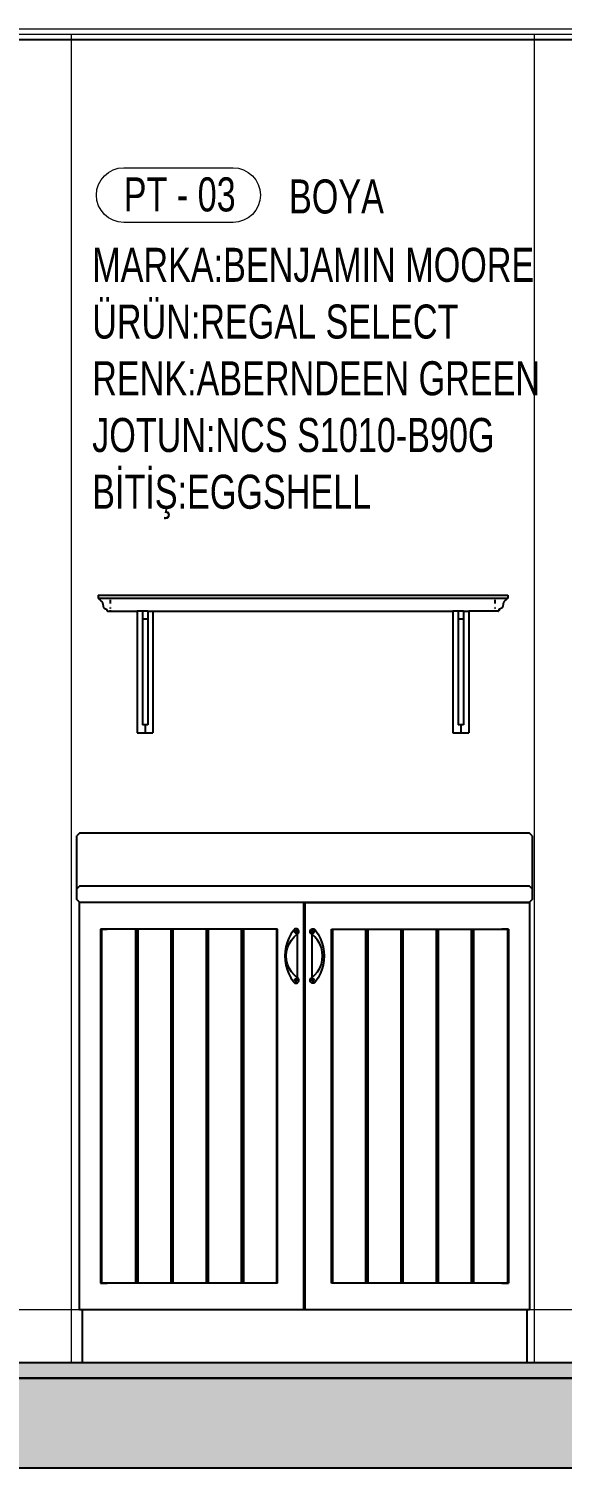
# Model space of a CAD drawing. Header units: millimetres. Extents: x 106699 to 122058, y 158555 to 162844.
# Drawn here: x 108232.1 to 108332.9, y 159646.3 to 159918.4 of the extents above; entities that cross this region are included whole.
import ezdxf

# ---------------------------------------------------------------- set-up
doc = ezdxf.new("R2010")
doc.units = ezdxf.units.MM
doc.layers.add('300_Z4_STR_F03$0$2-SPS-RCN', color=2, linetype='Continuous')
doc.layers.add('S2000-002 Çizgi', color=7, linetype='Continuous')
for name, color, linetype, lineweight in [('300_Z4_STR_F03$0$AUDIT_D_220920114151-103', 251, 'Continuous', 5), ('ahsap kesit on', 40, 'Continuous', 20), ('no3_yazı tefriş', 152, 'Continuous', 0)]:
    doc.layers.add(name, color=color, linetype=linetype, lineweight=lineweight)
doc.styles.add('finish schedule$0$SIMPLEX', font='simplex.shx', dxfattribs={"width": 0.75, "height": 2.5})

# ---------------------------------------------------------------- blocks, each defined once
blk = doc.blocks.new('A$Ca6a899ef')
for p, q in [((0.5, 100, 0), (0, 99.5, 0)), ((0, 89.5, 0), (0, 99.5, 0)), ((85.5, 100, 0), (0.5, 100, 0)), ((86, 99.5, 0), (85.5, 100, 0)), ((86, 99.5, 0), (86, 89.5, 0)), ((0.5, 90, 0), (0, 89.5, 0)), ((85.5, 90, 0), (0.5, 90, 0)), ((86, 89.5, 0), (85.5, 90, 0)), ((0, 87.5, 0), (0, 89.5, 0)), ((0.5, 87, 0), (0, 87.5, 0)), ((86, 87.5, 0), (85.5, 87, 0)), ((86, 89.5, 0), (86, 87.5, 0)), ((0.5, 87, 0), (85.5, 87, 0)), ((0.5, 87, 0), (0.5, 86.9, 0)), ((42.9, 86.9, 0), (0.5, 86.9, 0)), ((0.5, 10, 0), (0.5, 86.9, 0)), ((42.9, 85, 0), (42.9, 86.9, 0)), ((43.1, 85, 0), (42.9, 85, 0)), ((42.9, 12, 0), (42.9, 85, 0)), ((43.1, 86.9, 0), (85.5, 86.9, 0)), ((43.1, 85, 0), (43.1, 86.9, 0)), ((43.1, 12, 0), (43.1, 85, 0)), ((85.5, 87, 0), (85.5, 86.9, 0)), ((85.5, 86.9, 0), (85.5, 10, 0)), ((4.45, 81.9, 0), (4.45, 15, 0)), ((4.65, 81.9, 0), (4.45, 81.9, 0)), ((4.45, 81.9, 0), (5.7, 81.9, 0)), ((4.65, 81.9, 0), (4.65, 15, 0)), ((4.85, 81.9, 0), (4.65, 81.9, 0)), ((11.1, 81.9, 0), (4.85, 81.9, 0)), ((5.7, 81.9, 0), (5.5, 81.9, 0)), ((11.1, 81.9, 0), (11.1, 15, 0)), ((11.3, 81.9, 0), (11.1, 81.9, 0)), ((11.3, 81.9, 0), (11.3, 15, 0)), ((11.5, 81.9, 0), (11.3, 81.9, 0)), ((11.5, 81.9, 0), (11.5, 15, 0)), ((17.75, 81.9, 0), (11.5, 81.9, 0)), ((17.75, 81.9, 0), (17.75, 15, 0)), ((17.95, 81.9, 0), (17.75, 81.9, 0)), ((17.95, 81.9, 0), (17.95, 15, 0)), ((18.15, 81.9, 0), (17.95, 81.9, 0)), ((18.15, 81.9, 0), (18.15, 15, 0)), ((24.4, 81.9, 0), (18.15, 81.9, 0)), ((24.4, 81.9, 0), (24.4, 15, 0)), ((24.6, 81.9, 0), (24.4, 81.9, 0)), ((24.6, 81.9, 0), (24.6, 15, 0)), ((24.8, 81.9, 0), (24.6, 81.9, 0)), ((24.8, 81.9, 0), (24.8, 15, 0)), ((31.05, 81.9, 0), (24.8, 81.9, 0)), ((31.05, 81.9, 0), (31.05, 15, 0)), ((31.25, 81.9, 0), (31.05, 81.9, 0)), ((31.25, 81.9, 0), (31.25, 15, 0)), ((31.45, 81.9, 0), (31.25, 81.9, 0)), ((31.45, 81.9, 0), (31.45, 15, 0)), ((37.7, 81.9, 0), (31.45, 81.9, 0)), ((37.7, 81.9, 0), (37.7, 15, 0)), ((37.9, 81.9, 0), (37.7, 81.9, 0)), ((37.9, 15, 0), (37.9, 81.9, 0)), ((40.92, 81.65, 0), (40.44, 80.93, 0)), ((40.94, 81.68, 0), (40.92, 81.65, 0)), ((41.02, 81.79, 0), (40.94, 81.68, 0)), ((41.13, 81.88, 0), (41.02, 81.79, 0)), ((41.26, 81.93, 0), (41.13, 81.88, 0)), ((41.24, 81.59, 0), (41.29, 81.63, 0)), ((41.4, 81.95, 0), (41.26, 81.93, 0)), ((41.29, 81.63, 0), (41.36, 81.65, 0)), ((41.36, 81.65, 0), (41.42, 81.65, 0)), ((41.54, 81.93, 0), (41.4, 81.95, 0)), ((41.42, 81.65, 0), (41.49, 81.64, 0)), ((41.49, 81.64, 0), (41.55, 81.61, 0)), ((41.67, 81.88, 0), (41.54, 81.93, 0)), ((41.78, 81.79, 0), (41.67, 81.88, 0)), ((41.87, 81.68, 0), (41.78, 81.79, 0)), ((41.92, 81.55, 0), (41.87, 81.68, 0)), ((44.08, 81.55, 0), (44.13, 81.68, 0)), ((44.13, 81.68, 0), (44.22, 81.79, 0)), ((44.22, 81.79, 0), (44.33, 81.88, 0)), ((44.33, 81.88, 0), (44.46, 81.93, 0)), ((44.45, 81.61, 0), (44.51, 81.64, 0)), ((44.46, 81.93, 0), (44.6, 81.95, 0)), ((44.51, 81.64, 0), (44.58, 81.65, 0)), ((44.58, 81.65, 0), (44.64, 81.65, 0)), ((44.6, 81.95, 0), (44.74, 81.93, 0)), ((44.64, 81.65, 0), (44.71, 81.63, 0)), ((44.71, 81.63, 0), (44.76, 81.59, 0)), ((44.74, 81.93, 0), (44.87, 81.88, 0)), ((44.87, 81.88, 0), (44.98, 81.79, 0)), ((44.98, 81.79, 0), (45.06, 81.68, 0)), ((45.06, 81.68, 0), (45.08, 81.65, 0)), ((45.08, 81.65, 0), (45.56, 80.93, 0)), ((48.1, 15, 0), (48.1, 81.9, 0)), ((48.1, 81.9, 0), (48.3, 81.9, 0)), ((48.3, 81.9, 0), (48.3, 15, 0)), ((48.3, 81.9, 0), (54.55, 81.9, 0)), ((54.55, 81.9, 0), (54.55, 15, 0)), ((54.55, 81.9, 0), (54.75, 81.9, 0)), ((54.75, 81.9, 0), (54.75, 15, 0)), ((54.75, 81.9, 0), (54.95, 81.9, 0)), ((54.95, 81.9, 0), (54.95, 15, 0)), ((54.95, 81.9, 0), (61.2, 81.9, 0)), ((61.2, 81.9, 0), (61.2, 15, 0)), ((61.2, 81.9, 0), (61.4, 81.9, 0)), ((61.4, 81.9, 0), (61.4, 15, 0)), ((61.4, 81.9, 0), (61.6, 81.9, 0)), ((61.6, 81.9, 0), (61.6, 15, 0)), ((61.6, 81.9, 0), (67.85, 81.9, 0)), ((67.85, 81.9, 0), (67.85, 15, 0)), ((67.85, 81.9, 0), (68.05, 81.9, 0)), ((68.05, 81.9, 0), (68.05, 15, 0)), ((68.05, 81.9, 0), (68.25, 81.9, 0)), ((68.25, 81.9, 0), (68.25, 15, 0)), ((68.25, 81.9, 0), (74.5, 81.9, 0)), ((74.5, 81.9, 0), (74.5, 15, 0)), ((74.5, 81.9, 0), (74.7, 81.9, 0)), ((74.7, 81.9, 0), (74.7, 15, 0)), ((74.7, 81.9, 0), (74.9, 81.9, 0)), ((74.9, 81.9, 0), (74.9, 15, 0)), ((74.9, 81.9, 0), (81.15, 81.9, 0)), ((80.3, 81.9, 0), (80.5, 81.9, 0)), ((81.55, 81.9, 0), (80.3, 81.9, 0)), ((81.15, 81.9, 0), (81.35, 81.9, 0)), ((81.35, 81.9, 0), (81.35, 15, 0)), ((81.35, 81.9, 0), (81.55, 81.9, 0)), ((81.55, 81.9, 0), (81.55, 15, 0)), ((39.72, 79.37, 0), (39.48, 78.53, 0)), ((40.03, 80.17, 0), (39.72, 79.37, 0)), ((39.81, 78.38, 0), (40.12, 79.12, 0)), ((40.44, 80.93, 0), (40.03, 80.17, 0)), ((40.12, 79.12, 0), (40.53, 79.8, 0)), ((40.53, 79.8, 0), (41.04, 80.41, 0)), ((41.04, 80.41, 0), (41.64, 80.93, 0)), ((41.15, 81.42, 0), (41.16, 81.48, 0)), ((41.15, 81.35, 0), (41.15, 81.42, 0)), ((41.17, 81.29, 0), (41.15, 81.35, 0)), ((41.16, 81.48, 0), (41.19, 81.54, 0)), ((41.19, 81.26, 0), (41.17, 81.29, 0)), ((41.19, 81.54, 0), (41.24, 81.59, 0)), ((41.19, 81.26, 0), (41.57, 81.58, 0)), ((41.21, 81.23, 0), (41.19, 81.26, 0)), ((41.23, 81.21, 0), (41.21, 81.23, 0)), ((41.62, 81.53, 0), (41.23, 81.21, 0)), ((41.23, 81.21, 0), (41.26, 81.18, 0)), ((41.26, 81.18, 0), (41.32, 81.15, 0)), ((41.32, 81.15, 0), (41.38, 81.14, 0)), ((41.38, 81.14, 0), (41.45, 81.14, 0)), ((41.45, 81.14, 0), (41.51, 81.16, 0)), ((41.51, 81.16, 0), (41.57, 81.2, 0)), ((41.55, 81.61, 0), (41.57, 81.58, 0)), ((41.57, 81.58, 0), (41.6, 81.56, 0)), ((41.57, 81.2, 0), (41.61, 81.25, 0)), ((41.6, 81.56, 0), (41.62, 81.53, 0)), ((41.61, 81.25, 0), (41.64, 81.31, 0)), ((41.63, 81.51, 0), (41.62, 81.53, 0)), ((41.65, 81.44, 0), (41.63, 81.51, 0)), ((41.64, 81.31, 0), (41.66, 81.37, 0)), ((41.64, 80.93, 0), (41.67, 80.95, 0)), ((41.64, 80.93, 0), (41.64, 72.7, 0)), ((41.66, 81.37, 0), (41.65, 81.44, 0)), ((41.67, 80.95, 0), (41.78, 81.03, 0)), ((41.78, 81.03, 0), (41.87, 81.14, 0)), ((41.87, 81.14, 0), (41.92, 81.27, 0)), ((41.94, 81.41, 0), (41.92, 81.55, 0)), ((41.92, 81.27, 0), (41.94, 81.41, 0)), ((44.06, 81.41, 0), (44.08, 81.55, 0)), ((44.08, 81.27, 0), (44.06, 81.41, 0)), ((44.13, 81.14, 0), (44.08, 81.27, 0)), ((44.22, 81.03, 0), (44.13, 81.14, 0)), ((44.33, 80.95, 0), (44.22, 81.03, 0)), ((44.36, 80.93, 0), (44.33, 80.95, 0)), ((44.34, 81.37, 0), (44.35, 81.44, 0)), ((44.36, 81.31, 0), (44.34, 81.37, 0)), ((44.35, 81.44, 0), (44.37, 81.51, 0)), ((44.39, 81.25, 0), (44.36, 81.31, 0)), ((44.96, 80.41, 0), (44.36, 80.93, 0)), ((44.36, 80.93, 0), (44.36, 72.7, 0)), ((44.37, 81.51, 0), (44.38, 81.53, 0)), ((44.4, 81.56, 0), (44.38, 81.53, 0)), ((44.77, 81.21, 0), (44.38, 81.53, 0)), ((44.43, 81.2, 0), (44.39, 81.25, 0)), ((44.43, 81.58, 0), (44.4, 81.56, 0)), ((44.43, 81.58, 0), (44.45, 81.61, 0)), ((44.43, 81.58, 0), (44.81, 81.26, 0)), ((44.43, 81.2, 0), (44.49, 81.16, 0)), ((44.49, 81.16, 0), (44.55, 81.14, 0)), ((44.55, 81.14, 0), (44.62, 81.14, 0)), ((44.62, 81.14, 0), (44.68, 81.15, 0)), ((44.68, 81.15, 0), (44.74, 81.18, 0)), ((44.74, 81.18, 0), (44.77, 81.21, 0)), ((44.81, 81.54, 0), (44.76, 81.59, 0)), ((44.77, 81.21, 0), (44.79, 81.23, 0)), ((44.79, 81.23, 0), (44.81, 81.26, 0)), ((44.84, 81.48, 0), (44.81, 81.54, 0)), ((44.81, 81.26, 0), (44.83, 81.29, 0)), ((44.83, 81.29, 0), (44.85, 81.35, 0)), ((44.85, 81.42, 0), (44.84, 81.48, 0)), ((44.85, 81.35, 0), (44.85, 81.42, 0)), ((45.47, 79.8, 0), (44.96, 80.41, 0)), ((45.88, 79.12, 0), (45.47, 79.8, 0)), ((45.56, 80.93, 0), (45.97, 80.17, 0)), ((46.19, 78.38, 0), (45.88, 79.12, 0)), ((45.97, 80.17, 0), (46.28, 79.37, 0)), ((46.28, 79.37, 0), (46.52, 78.53, 0)), ((39.35, 77.68, 0), (39.3, 76.82, 0)), ((39.3, 76.82, 0), (39.35, 75.95, 0)), ((39.48, 78.53, 0), (39.35, 77.68, 0)), ((39.57, 76.82, 0), (39.63, 77.61, 0)), ((39.63, 76.02, 0), (39.57, 76.82, 0)), ((39.63, 77.61, 0), (39.81, 78.38, 0)), ((46.37, 77.61, 0), (46.19, 78.38, 0)), ((46.43, 76.82, 0), (46.37, 77.61, 0)), ((46.37, 76.02, 0), (46.43, 76.82, 0)), ((46.52, 78.53, 0), (46.65, 77.68, 0)), ((46.65, 77.68, 0), (46.7, 76.82, 0)), ((46.7, 76.82, 0), (46.65, 75.95, 0)), ((39.35, 75.95, 0), (39.48, 75.1, 0)), ((39.48, 75.1, 0), (39.72, 74.27, 0)), ((39.81, 75.25, 0), (39.63, 76.02, 0)), ((39.72, 74.27, 0), (40.03, 73.46, 0)), ((40.12, 74.51, 0), (39.81, 75.25, 0)), ((40.03, 73.46, 0), (40.44, 72.7, 0)), ((40.53, 73.83, 0), (40.12, 74.51, 0)), ((41.04, 73.22, 0), (40.53, 73.83, 0)), ((44.96, 73.22, 0), (45.47, 73.83, 0)), ((45.47, 73.83, 0), (45.88, 74.51, 0)), ((45.97, 73.46, 0), (45.56, 72.7, 0)), ((45.88, 74.51, 0), (46.19, 75.25, 0)), ((46.28, 74.27, 0), (45.97, 73.46, 0)), ((46.19, 75.25, 0), (46.37, 76.02, 0)), ((46.52, 75.1, 0), (46.28, 74.27, 0)), ((46.65, 75.95, 0), (46.52, 75.1, 0)), ((40.44, 72.7, 0), (40.92, 71.98, 0)), ((40.92, 71.98, 0), (40.94, 71.95, 0)), ((40.94, 71.95, 0), (41.02, 71.84, 0)), ((41.02, 71.84, 0), (41.13, 71.75, 0)), ((41.64, 72.7, 0), (41.04, 73.22, 0)), ((41.13, 71.75, 0), (41.26, 71.7, 0)), ((41.14, 72.24, 0), (41.15, 72.31, 0)), ((41.16, 72.17, 0), (41.14, 72.24, 0)), ((41.15, 72.31, 0), (41.16, 72.37, 0)), ((41.16, 72.37, 0), (41.18, 72.4, 0)), ((41.19, 72.12, 0), (41.16, 72.17, 0)), ((41.18, 72.4, 0), (41.2, 72.43, 0)), ((41.57, 72.08, 0), (41.18, 72.4, 0)), ((41.24, 72.07, 0), (41.19, 72.12, 0)), ((41.2, 72.43, 0), (41.22, 72.45, 0)), ((41.22, 72.45, 0), (41.25, 72.47, 0)), ((41.22, 72.45, 0), (41.62, 72.14, 0)), ((41.24, 72.07, 0), (41.29, 72.03, 0)), ((41.25, 72.47, 0), (41.3, 72.51, 0)), ((41.26, 71.7, 0), (41.4, 71.68, 0)), ((41.29, 72.03, 0), (41.36, 72.01, 0)), ((41.3, 72.51, 0), (41.37, 72.52, 0)), ((41.36, 72.01, 0), (41.43, 72.01, 0)), ((41.37, 72.52, 0), (41.44, 72.52, 0)), ((41.4, 71.68, 0), (41.54, 71.7, 0)), ((41.43, 72.01, 0), (41.49, 72.03, 0)), ((41.44, 72.52, 0), (41.5, 72.5, 0)), ((41.49, 72.03, 0), (41.55, 72.06, 0)), ((41.5, 72.5, 0), (41.56, 72.47, 0)), ((41.54, 71.7, 0), (41.67, 71.75, 0)), ((41.55, 72.06, 0), (41.57, 72.08, 0)), ((41.6, 72.42, 0), (41.56, 72.47, 0)), ((41.6, 72.11, 0), (41.57, 72.08, 0)), ((41.64, 72.36, 0), (41.6, 72.42, 0)), ((41.62, 72.14, 0), (41.6, 72.11, 0)), ((41.62, 72.14, 0), (41.63, 72.16, 0)), ((41.63, 72.16, 0), (41.65, 72.23, 0)), ((41.67, 72.69, 0), (41.64, 72.7, 0)), ((41.65, 72.3, 0), (41.64, 72.36, 0)), ((41.65, 72.23, 0), (41.65, 72.3, 0)), ((41.78, 72.6, 0), (41.67, 72.69, 0)), ((41.67, 71.75, 0), (41.78, 71.84, 0)), ((41.87, 72.49, 0), (41.78, 72.6, 0)), ((41.78, 71.84, 0), (41.87, 71.95, 0)), ((41.92, 72.36, 0), (41.87, 72.49, 0)), ((41.87, 71.95, 0), (41.92, 72.08, 0)), ((41.94, 72.22, 0), (41.92, 72.36, 0)), ((41.92, 72.08, 0), (41.94, 72.22, 0)), ((44.06, 72.22, 0), (44.08, 72.36, 0)), ((44.08, 72.08, 0), (44.06, 72.22, 0)), ((44.08, 72.36, 0), (44.13, 72.49, 0)), ((44.13, 71.95, 0), (44.08, 72.08, 0)), ((44.13, 72.49, 0), (44.22, 72.6, 0)), ((44.22, 71.84, 0), (44.13, 71.95, 0)), ((44.22, 72.6, 0), (44.33, 72.69, 0)), ((44.33, 71.75, 0), (44.22, 71.84, 0)), ((44.33, 72.69, 0), (44.36, 72.7, 0)), ((44.46, 71.7, 0), (44.33, 71.75, 0)), ((44.35, 72.3, 0), (44.36, 72.36, 0)), ((44.35, 72.23, 0), (44.35, 72.3, 0)), ((44.37, 72.16, 0), (44.35, 72.23, 0)), ((44.36, 72.7, 0), (44.96, 73.22, 0)), ((44.36, 72.36, 0), (44.4, 72.42, 0)), ((44.38, 72.14, 0), (44.37, 72.16, 0)), ((44.38, 72.14, 0), (44.78, 72.45, 0)), ((44.38, 72.14, 0), (44.4, 72.11, 0)), ((44.4, 72.42, 0), (44.44, 72.47, 0)), ((44.4, 72.11, 0), (44.43, 72.08, 0)), ((44.82, 72.4, 0), (44.43, 72.08, 0)), ((44.43, 72.08, 0), (44.45, 72.06, 0)), ((44.44, 72.47, 0), (44.5, 72.5, 0)), ((44.45, 72.06, 0), (44.51, 72.03, 0)), ((44.6, 71.68, 0), (44.46, 71.7, 0)), ((44.5, 72.5, 0), (44.56, 72.52, 0)), ((44.51, 72.03, 0), (44.57, 72.01, 0)), ((44.56, 72.52, 0), (44.63, 72.52, 0)), ((44.57, 72.01, 0), (44.64, 72.01, 0)), ((44.74, 71.7, 0), (44.6, 71.68, 0)), ((44.63, 72.52, 0), (44.7, 72.51, 0)), ((44.64, 72.01, 0), (44.71, 72.03, 0)), ((44.7, 72.51, 0), (44.75, 72.47, 0)), ((44.71, 72.03, 0), (44.76, 72.07, 0)), ((44.87, 71.75, 0), (44.74, 71.7, 0)), ((44.75, 72.47, 0), (44.78, 72.45, 0)), ((44.76, 72.07, 0), (44.81, 72.12, 0)), ((44.8, 72.43, 0), (44.78, 72.45, 0)), ((44.82, 72.4, 0), (44.8, 72.43, 0)), ((44.81, 72.12, 0), (44.84, 72.17, 0)), ((44.84, 72.37, 0), (44.82, 72.4, 0)), ((44.85, 72.31, 0), (44.84, 72.37, 0)), ((44.84, 72.17, 0), (44.86, 72.24, 0)), ((44.86, 72.24, 0), (44.85, 72.31, 0)), ((44.98, 71.84, 0), (44.87, 71.75, 0)), ((45.06, 71.95, 0), (44.98, 71.84, 0)), ((45.08, 71.98, 0), (45.06, 71.95, 0)), ((45.56, 72.7, 0), (45.08, 71.98, 0)), ((4.45, 15, 0), (5.7, 15, 0)), ((4.65, 15, 0), (4.45, 15, 0)), ((4.85, 15, 0), (4.65, 15, 0)), ((11.1, 15, 0), (4.85, 15, 0)), ((5.7, 15, 0), (5.5, 15, 0)), ((11.3, 15, 0), (11.1, 15, 0)), ((11.5, 15, 0), (11.3, 15, 0)), ((17.75, 15, 0), (11.5, 15, 0)), ((17.95, 15, 0), (17.75, 15, 0)), ((18.15, 15, 0), (17.95, 15, 0)), ((24.4, 15, 0), (18.15, 15, 0)), ((24.6, 15, 0), (24.4, 15, 0)), ((24.8, 15, 0), (24.6, 15, 0)), ((31.05, 15, 0), (24.8, 15, 0)), ((31.25, 15, 0), (31.05, 15, 0)), ((31.45, 15, 0), (31.25, 15, 0)), ((37.7, 15, 0), (31.45, 15, 0)), ((37.9, 15, 0), (37.7, 15, 0)), ((48.3, 15, 0), (48.1, 15, 0)), ((54.55, 15, 0), (48.3, 15, 0)), ((54.75, 15, 0), (54.55, 15, 0)), ((54.95, 15, 0), (54.75, 15, 0)), ((61.2, 15, 0), (54.95, 15, 0)), ((61.4, 15, 0), (61.2, 15, 0)), ((61.6, 15, 0), (61.4, 15, 0)), ((67.85, 15, 0), (61.6, 15, 0)), ((68.05, 15, 0), (67.85, 15, 0)), ((68.25, 15, 0), (68.05, 15, 0)), ((74.5, 15, 0), (68.25, 15, 0)), ((74.7, 15, 0), (74.5, 15, 0)), ((74.9, 15, 0), (74.7, 15, 0)), ((81.15, 15, 0), (74.9, 15, 0)), ((80.3, 15, 0), (81.55, 15, 0)), ((80.5, 15, 0), (80.3, 15, 0)), ((81.35, 15, 0), (81.15, 15, 0)), ((81.55, 15, 0), (81.35, 15, 0)), ((42.9, 12, 0), (43.1, 12, 0)), ((42.9, 10, 0), (42.9, 12, 0)), ((43.1, 10, 0), (43.1, 12, 0)), ((0.5, 10, 0), (1, 10, 0)), ((1, 10, 0), (1, 0, 0)), ((1, 10, 0), (42.9, 10, 0)), ((42.9, 10, 0), (43.1, 10, 0)), ((43.1, 10, 0), (85, 10, 0)), ((85, 10, 0), (85.5, 10, 0)), ((85, 10, 0), (85, 0, 0)), ((1, 0, 0), (85, 0, 0))]:
    blk.add_line(p, q)

msp = doc.modelspace()

# ---------------------------------------------------------------- hatches: boundary and pattern name
at = {"layer": '300_Z4_STR_F03$0$AUDIT_D_220920114151-103', "true_color": 0x303030}
h = msp.add_hatch(color=250, dxfattribs=at)
h.dxf.hatch_style = 1
h.paths.add_polyline_path([(107053.39, 159965.32), (108224.03, 159965.32), (108224.51, 159965.32), (108710.88, 159965.32), (108710.88, 159995.32), (107053.39, 159995.32)])
h.paths.add_polyline_path([(108729.4, 159646.32), (107474.03, 159646.32), (107474.03, 159646.32), (107414.03, 159646.32), (107414.03, 159646.32), (107184.03, 159646.32), (107144.03, 159646.32), (107053.39, 159646.32), (107053.39, 159663.32), (108729.4, 159663.32)])
h.paths.add_polyline_path([(108729.4, 159660.32), (109087.39, 159660.32), (109087.39, 159646.32), (108729.4, 159646.32)])
at = {"layer": 'S2000-002 Çizgi', "true_color": 0x7a7a7a}
h = msp.add_hatch(color=8, dxfattribs=at)
h.dxf.hatch_style = 1
h.paths.add_polyline_path([(108729.4, 159663.32), (108729.4, 159660.32), (109087.39, 159660.32), (109087.39, 159663.32)])
h.paths.add_polyline_path([(108698.4, 159666.32), (107084.66, 159666.32), (107084.66, 159663.32), (108698.4, 159663.32)])

# ---------------------------------------------------------------- linework, layer by layer
at = {"layer": '300_Z4_STR_F03$0$2-SPS-RCN'}
msp.add_lwpolyline([(108698.4, 159663.32), (107084.66, 159663.32), (107084.66, 159666.32), (108698.4, 159666.32)], close=True, dxfattribs=at)
msp.add_lwpolyline([(108729.4, 159646.32), (107474.03, 159646.32), (107474.03, 159646.32), (107414.03, 159646.32), (107414.03, 159646.32), (107184.03, 159646.32), (107184.03, 159646.32), (107144.03, 159646.32), (107053.39, 159646.32), (107053.39, 159663.32), (108729.4, 159663.32), (108729.4, 159646.32)], dxfattribs=at)
at = {"layer": 'ahsap kesit on'}
for p, q in [((108039.32, 159918.37), (108557.4, 159918.37)), ((108043.4, 159917.37), (108558.4, 159917.37)), ((108240.19, 159666.32), (108240.19, 159917.37)), ((108327.59, 159917.37), (108327.59, 159666.32)), ((107776.99, 159676.32), (108340.84, 159676.32))]:
    msp.add_line(p, q, dxfattribs=at)
at = {"layer": 'no3_yazı tefriş', "lineweight": 9, "elevation": 0.19}
msp.add_lwpolyline([(108250.04, 159881.79, -1), (108250.04, 159892.12), (108270.69, 159892.12, -1), (108270.69, 159881.79)], format="xyb", close=True, dxfattribs=at)
at = {"layer": 'S2000-002 Çizgi', "color": 8, "true_color": 0x7a7a7a}
msp.add_line((108041.32, 159916.37, 0.03), (108697.4, 159916.37, -0.03), dxfattribs=at)
at = {"layer": 'S2000-002 Çizgi'}
for p, q in [((108245.19, 159811.32), (108245.19, 159810.68)), ((108245.19, 159811.32), (108322.59, 159811.32)), ((108245.19, 159810.68), (108245.43, 159810.68)), ((108245.43, 159810.68), (108245.45, 159810.63)), ((108247.57, 159810.68), (108245.43, 159810.68)), ((108245.45, 159810.63), (108245.46, 159810.59)), ((108245.46, 159810.59), (108245.48, 159810.55)), ((108245.48, 159810.55), (108245.5, 159810.51)), ((108245.5, 159810.51), (108245.53, 159810.47)), ((108245.53, 159810.47), (108245.55, 159810.44)), ((108245.55, 159810.44), (108245.58, 159810.4)), ((108245.58, 159810.4), (108245.61, 159810.37)), ((108245.61, 159810.37), (108245.64, 159810.34)), ((108247.57, 159810.55), (108247.57, 159810.68)), ((108320.21, 159810.68), (108247.57, 159810.68)), ((108247.57, 159810.37), (108247.57, 159810.47)), ((108320.21, 159810.55), (108320.21, 159810.68)), ((108322.35, 159810.68), (108320.21, 159810.68)), ((108320.21, 159810.37), (108320.21, 159810.47)), ((108322.18, 159810.37), (108322.14, 159810.34)), ((108322.21, 159810.4), (108322.18, 159810.37)), ((108322.23, 159810.44), (108322.21, 159810.4)), ((108322.26, 159810.47), (108322.23, 159810.44)), ((108322.28, 159810.51), (108322.26, 159810.47)), ((108322.31, 159810.55), (108322.28, 159810.51)), ((108322.32, 159810.59), (108322.31, 159810.55)), ((108322.34, 159810.63), (108322.32, 159810.59)), ((108322.35, 159810.68), (108322.34, 159810.63)), ((108322.59, 159810.68), (108322.35, 159810.68)), ((108322.59, 159811.32), (108322.59, 159810.68)), ((108245.64, 159810.34), (108245.68, 159810.31)), ((108245.68, 159810.31), (108245.71, 159810.29)), ((108245.71, 159810.29), (108245.75, 159810.26)), ((108245.75, 159810.26), (108245.77, 159810.24)), ((108245.77, 159810.24), (108245.79, 159810.23)), ((108245.79, 159810.23), (108245.83, 159810.19)), ((108245.83, 159810.19), (108245.86, 159810.15)), ((108245.86, 159810.15), (108245.9, 159810.11)), ((108245.9, 159810.11), (108245.93, 159810.06)), ((108245.93, 159810.06), (108245.96, 159810.02)), ((108245.96, 159810.02), (108245.98, 159809.97)), ((108245.98, 159809.97), (108246.01, 159809.92)), ((108246.01, 159809.92), (108246.03, 159809.87)), ((108246.03, 159809.87), (108246.04, 159809.81)), ((108246.04, 159809.81), (108246.06, 159809.76)), ((108246.06, 159809.76), (108246.07, 159809.7)), ((108246.07, 159809.7), (108246.16, 159809.21)), ((108246.16, 159809.21), (108246.17, 159809.19)), ((108246.17, 159809.19), (108246.18, 159809.14)), ((108246.18, 159809.14), (108246.2, 159809.07)), ((108246.2, 159809.07), (108246.24, 159809.01)), ((108246.24, 159809.01), (108246.28, 159808.95)), ((108246.28, 159808.95), (108246.33, 159808.89)), ((108246.33, 159808.89), (108246.38, 159808.85)), ((108246.38, 159808.85), (108246.44, 159808.81)), ((108246.44, 159808.81), (108246.5, 159808.78)), ((108246.5, 159808.78), (108246.57, 159808.76)), ((108246.57, 159808.76), (108246.64, 159808.74)), ((108246.64, 159808.74), (108246.71, 159808.74)), ((108246.71, 159808.74), (108246.81, 159808.74)), ((108246.81, 159808.74), (108246.83, 159808.5)), ((108246.83, 159808.5), (108246.84, 159808.45)), ((108246.84, 159808.45), (108246.86, 159808.4)), ((108246.86, 159808.4), (108246.87, 159808.38)), ((108246.87, 159808.38), (108246.89, 159808.36)), ((108246.89, 159808.36), (108246.91, 159808.35)), ((108246.91, 159808.35), (108246.93, 159808.34)), ((108246.93, 159808.34), (108246.95, 159808.33)), ((108246.95, 159808.33), (108247.02, 159808.32)), ((108247.02, 159808.32), (108252.57, 159808.32)), ((108247.57, 159810.19), (108247.57, 159810.31)), ((108247.57, 159809.97), (108247.57, 159810.11)), ((108247.57, 159809.76), (108247.57, 159809.87)), ((108247.57, 159809.19), (108247.57, 159809.21)), ((108247.57, 159809.01), (108247.57, 159809.07)), ((108247.57, 159808.78), (108247.57, 159808.89)), ((108247.57, 159808.74), (108247.57, 159808.76)), ((108247.57, 159808.36), (108247.57, 159808.5)), ((108247.57, 159808.33), (108247.57, 159808.35)), ((108252.57, 159808.32), (108252.57, 159785.32)), ((108253.57, 159808.32), (108252.57, 159808.32)), ((108254.57, 159808.32), (108253.57, 159808.32)), ((108253.57, 159808.32), (108253.57, 159806.82)), ((108254.57, 159808.32), (108254.57, 159806.82)), ((108254.57, 159808.32), (108255.57, 159808.32)), ((108255.57, 159808.32), (108255.57, 159785.32)), ((108255.57, 159808.32), (108312.21, 159808.32)), ((108312.21, 159808.32), (108312.21, 159785.32)), ((108313.21, 159808.32), (108312.21, 159808.32)), ((108314.21, 159808.32), (108313.21, 159808.32)), ((108313.21, 159808.32), (108313.21, 159806.82)), ((108314.21, 159808.32), (108314.21, 159806.82)), ((108314.21, 159808.32), (108315.21, 159808.32)), ((108315.21, 159808.32), (108315.21, 159785.32)), ((108320.76, 159808.32), (108315.21, 159808.32)), ((108320.21, 159810.19), (108320.21, 159810.31)), ((108320.21, 159809.97), (108320.21, 159810.11)), ((108320.21, 159809.76), (108320.21, 159809.87)), ((108320.21, 159809.19), (108320.21, 159809.21)), ((108320.21, 159809.01), (108320.21, 159809.07)), ((108320.21, 159808.78), (108320.21, 159808.89)), ((108320.21, 159808.74), (108320.21, 159808.76)), ((108320.21, 159808.36), (108320.21, 159808.5)), ((108320.21, 159808.33), (108320.21, 159808.35)), ((108320.76, 159808.32), (108320.83, 159808.33)), ((108320.86, 159808.34), (108320.83, 159808.33)), ((108320.88, 159808.35), (108320.86, 159808.34)), ((108320.9, 159808.36), (108320.88, 159808.35)), ((108320.91, 159808.38), (108320.9, 159808.36)), ((108320.93, 159808.4), (108320.91, 159808.38)), ((108320.95, 159808.45), (108320.93, 159808.4)), ((108320.96, 159808.5), (108320.95, 159808.45)), ((108320.96, 159808.5), (108320.97, 159808.74)), ((108320.97, 159808.74), (108321.08, 159808.74)), ((108321.08, 159808.74), (108321.15, 159808.74)), ((108321.21, 159808.76), (108321.15, 159808.74)), ((108321.28, 159808.78), (108321.21, 159808.76)), ((108321.35, 159808.81), (108321.28, 159808.78)), ((108321.41, 159808.85), (108321.35, 159808.81)), ((108321.46, 159808.89), (108321.41, 159808.85)), ((108321.51, 159808.95), (108321.46, 159808.89)), ((108321.55, 159809.01), (108321.51, 159808.95)), ((108321.58, 159809.07), (108321.55, 159809.01)), ((108321.61, 159809.14), (108321.58, 159809.07)), ((108321.62, 159809.19), (108321.61, 159809.14)), ((108321.63, 159809.21), (108321.62, 159809.19)), ((108321.72, 159809.7), (108321.63, 159809.21)), ((108321.73, 159809.76), (108321.72, 159809.7)), ((108321.74, 159809.81), (108321.73, 159809.76)), ((108321.76, 159809.87), (108321.74, 159809.81)), ((108321.78, 159809.92), (108321.76, 159809.87)), ((108321.8, 159809.97), (108321.78, 159809.92)), ((108321.83, 159810.02), (108321.8, 159809.97)), ((108321.86, 159810.06), (108321.83, 159810.02)), ((108321.89, 159810.11), (108321.86, 159810.06)), ((108321.92, 159810.15), (108321.89, 159810.11)), ((108321.96, 159810.19), (108321.92, 159810.15)), ((108322, 159810.23), (108321.96, 159810.19)), ((108322.01, 159810.24), (108322, 159810.23)), ((108322.04, 159810.26), (108322.01, 159810.24)), ((108322.07, 159810.29), (108322.04, 159810.26)), ((108322.11, 159810.31), (108322.07, 159810.29)), ((108322.14, 159810.34), (108322.11, 159810.31)), ((108254.57, 159806.82), (108253.57, 159806.82)), ((108253.57, 159806.82), (108253.57, 159786.85)), ((108254.57, 159806.82), (108254.57, 159786.85)), ((108314.21, 159806.82), (108313.21, 159806.82)), ((108313.21, 159806.82), (108313.21, 159786.85)), ((108314.21, 159806.82), (108314.21, 159786.85)), ((108254.57, 159786.85), (108253.57, 159786.85)), ((108254.07, 159786.85), (108254.07, 159785.32)), ((108314.21, 159786.85), (108313.21, 159786.85)), ((108313.71, 159786.85), (108313.71, 159785.32)), ((108252.57, 159785.32), (108255.57, 159785.32)), ((108312.21, 159785.32), (108315.21, 159785.32))]:
    msp.add_line(p, q, dxfattribs=at)

# ---------------------------------------------------------------- block references
msp.add_blockref('A$Ca6a899ef', (108241.19, 159666.32), dxfattribs=at)

# ---------------------------------------------------------------- texts
at = {"layer": 'no3_yazı tefriş', "lineweight": 9, "attachment_point": 1, "style": 'finish schedule$0$SIMPLEX'}
for s, insert, char_height, width in [('{\\fManrope Light|b0|i0|c162|p2;PT - 03}', (108250.04, 159890.29, 0.39), 6.4316, 81.8095), ('{\\fManrope Light|b0|i0|c162|p2;BOYA}', (108281.27, 159889.9, 0.19), 6.4316, 81.8095), ('{\\fManrope Light|b0|i0|c162|p2;MARKA\\fManrope Light|b0|i0|c0|p2;:BENJAMIN MOORE\\P\\fManrope Light|b0|i0|c162|p2;ÜRÜN\\fManrope Light|b0|i0|c0|p2;:REGAL SELECT\\P\\fManrope Light|b0|i0|c162|p2;RENK\\fManrope Light|b0|i0|c0|p2;:ABERNDEEN GREEN\\fManrope Light|b0|i0|c162|p2;^J\\fManrope Light|b0|i0|c0|p2;\\C1;JOTUN:NCS S1010-B90G\\Fsimplex|c162;  \\fManrope Light|b0|i0|c162|p2;\\C256;^JBİTİŞ\\fManrope Light|b0|i0|c0|p2;:EGGSHELL}', (108244.09, 159876.98, 0.19), 6.43159, 97.8479)]:
    msp.add_mtext(s, dxfattribs=dict(at, insert=insert, char_height=char_height, width=width))

doc.saveas('drawing.dxf')
